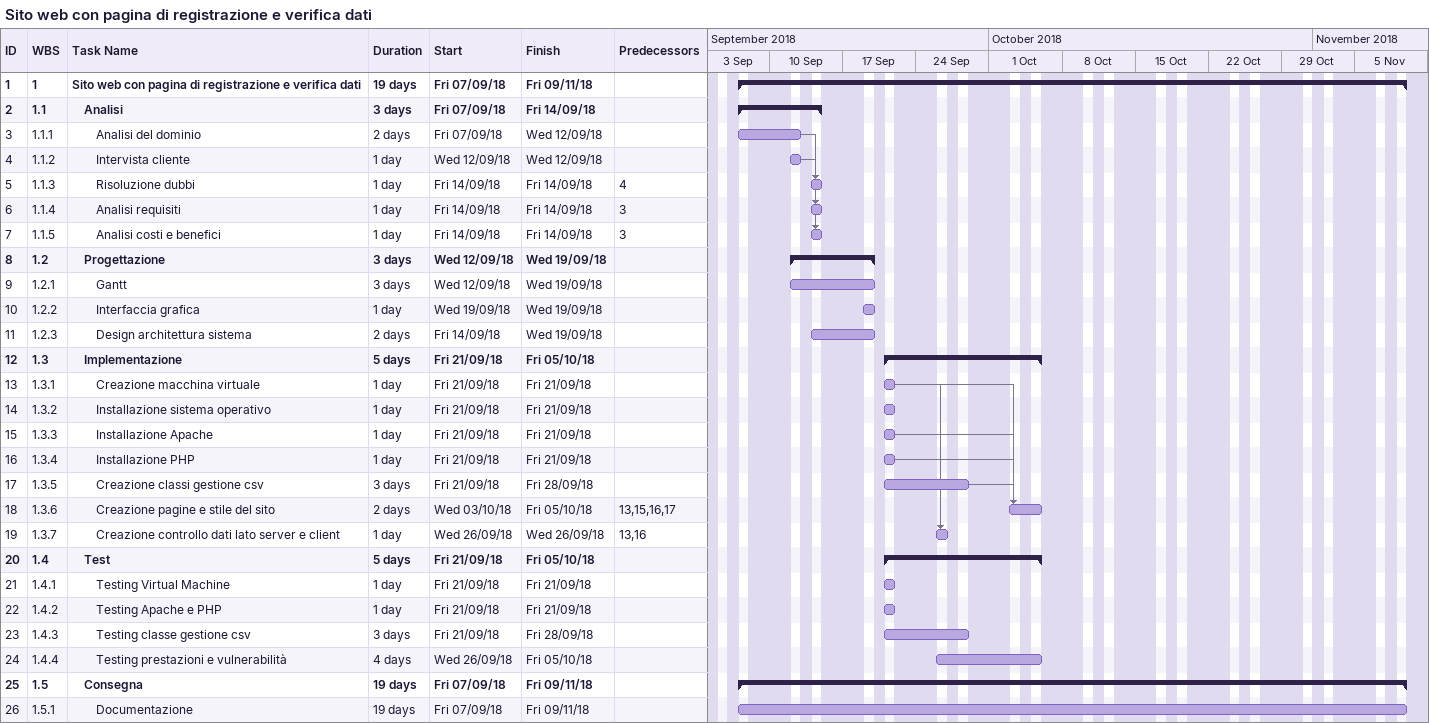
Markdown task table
Sito web con pagina di registrazione e verifica dati

| ID | WBS | Task | Duration | Start | Finish | Predecessors |
|---|---|---|---|---|---|---|
| 1 | 1 | **Sito web con pagina di registrazione e verifica dati** | 19d | 2018-09-07 | 2018-11-09 |  |
| 2 | 1.1 | **Analisi** | 3d | 2018-09-07 | 2018-09-14 |  |
| 3 | 1.1.1 | Analisi del dominio | 2d | 2018-09-07 | 2018-09-12 |  |
| 4 | 1.1.2 | Intervista cliente | 1d | 2018-09-12 | 2018-09-12 |  |
| 5 | 1.1.3 | Risoluzione dubbi | 1d | 2018-09-14 | 2018-09-14 | 4 |
| 6 | 1.1.4 | Analisi requisiti | 1d | 2018-09-14 | 2018-09-14 | 3 |
| 7 | 1.1.5 | Analisi costi e benefici | 1d | 2018-09-14 | 2018-09-14 | 3 |
| 8 | 1.2 | **Progettazione** | 3d | 2018-09-12 | 2018-09-19 |  |
| 9 | 1.2.1 | Gantt | 3d | 2018-09-12 | 2018-09-19 |  |
| 10 | 1.2.2 | Interfaccia grafica | 1d | 2018-09-19 | 2018-09-19 |  |
| 11 | 1.2.3 | Design architettura sistema | 2d | 2018-09-14 | 2018-09-19 |  |
| 12 | 1.3 | **Implementazione** | 5d | 2018-09-21 | 2018-10-05 |  |
| 13 | 1.3.1 | Creazione macchina virtuale | 1d | 2018-09-21 | 2018-09-21 |  |
| 14 | 1.3.2 | Installazione sistema operativo | 1d | 2018-09-21 | 2018-09-21 |  |
| 15 | 1.3.3 | Installazione Apache | 1d | 2018-09-21 | 2018-09-21 |  |
| 16 | 1.3.4 | Installazione PHP | 1d | 2018-09-21 | 2018-09-21 |  |
| 17 | 1.3.5 | Creazione classi gestione csv | 3d | 2018-09-21 | 2018-09-28 |  |
| 18 | 1.3.6 | Creazione pagine e stile del sito | 2d | 2018-10-03 | 2018-10-05 | 13, 15, 16, 17 |
| 19 | 1.3.7 | Creazione controllo dati lato server e client | 1d | 2018-09-26 | 2018-09-26 | 13, 16 |
| 20 | 1.4 | **Test** | 5d | 2018-09-21 | 2018-10-05 |  |
| 21 | 1.4.1 | Testing Virtual Machine | 1d | 2018-09-21 | 2018-09-21 |  |
| 22 | 1.4.2 | Testing Apache e PHP | 1d | 2018-09-21 | 2018-09-21 |  |
| 23 | 1.4.3 | Testing classe gestione csv | 3d | 2018-09-21 | 2018-09-28 |  |
| 24 | 1.4.4 | Testing prestazioni e vulnerabilità | 4d | 2018-09-26 | 2018-10-05 |  |
| 25 | 1.5 | **Consegna** | 19d | 2018-09-07 | 2018-11-09 |  |
| 26 | 1.5.1 | Documentazione | 19d | 2018-09-07 | 2018-11-09 |  |
